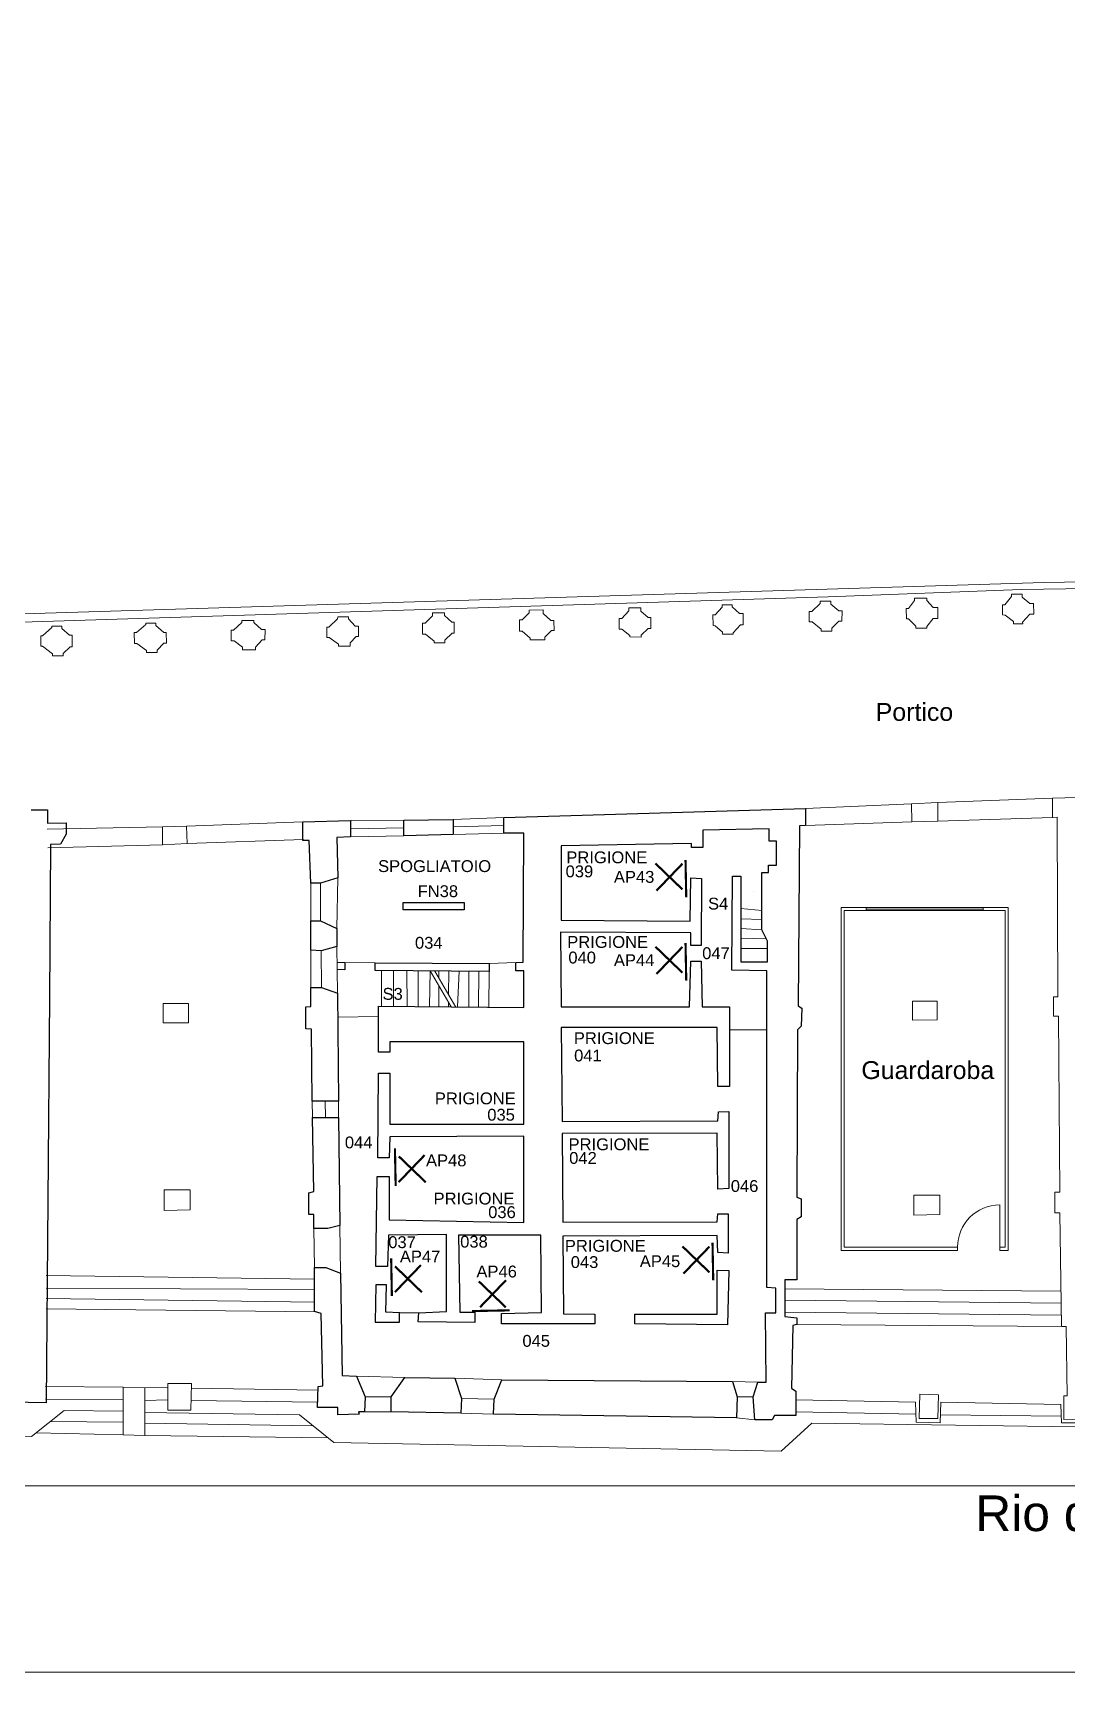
# Model space of a CAD drawing. Header units: millimetres. Extents: x 195 to 76808, y -2861 to 4318.
# Drawn here: x 10841 to 12150, y 77 to 2184 of the extents above; entities that cross this region are included whole.
import ezdxf
from ezdxf.enums import TextEntityAlignment as Align

# ---------------------------------------------------------------- set-up
doc = ezdxf.new("R2010")
doc.units = ezdxf.units.MM
for name, color, linetype, lineweight in [('_sottile', 253, 'Continuous', 5), ('LAMPADINE', 30, 'Continuous', 30), ('muri', 7, 'Continuous', 9), ('num.vani', 66, 'Continuous', 9)]:
    doc.layers.add(name, color=color, linetype=linetype, lineweight=lineweight)
doc.styles.add('ducale_200', font='ARIAL.TTF', dxfattribs={"height": 1})
doc.styles.get("Standard").update_dxf_attribs({"font": 'ARIAL.TTF'})

# ---------------------------------------------------------------- blocks, each defined once
blk = doc.blocks.new('re')
at = {"const_width": 0.3}
for points in [[(51.55420887937608, 419.0544520594664), (51.65613141440492, 413.8054415053854)], [(55.7234747085288, 418.1213850802453), (52.08393386689296, 414.3377040072602)], [(52.09045242054145, 417.9480136981074), (55.87413349352649, 414.3084728564716)]]:
    blk.add_lwpolyline(points, dxfattribs=at)

msp = doc.modelspace()

# ---------------------------------------------------------------- linework, layer by layer
at = {"layer": '_sottile'}
for p, q in [((11972.75788367505, 1431.20759292884), (11972.97479821262, 1431.424507466378)), ((11895.99591660731, 1077.294853816187), (12044.35653242946, 1077.294853816187)), ((11895.99591660731, 1077.294853816187), (11895.99591660731, 1073.294853816187)), ((11895.99591660731, 1075.294853816187), (12044.35653242946, 1075.294853816187)), ((11895.99591660731, 1073.294853816187), (12044.35653242946, 1073.294853816187)), ((12065.46363974064, 647.0200942806841), (12065.46363974064, 700.6581507732626))]:
    msp.add_line(p, q, dxfattribs=at)
for points in [[(12684.43338411581, 1489.010285621844), (12092.40012601052, 1479.843319044725), (11847.94768395414, 1470.676352467606), (10502.69425453221, 1428.684900357373), (10482.83357784554, 1864.855915283537), (10438.37364074461, 2983.684260621274), (12590.07272874916, 3033.374474701792)], [(10490.46701926492, 1948.538372044466), (10511.86230533974, 1439.355883329146), (12121.42885350472, 1489.010285621844), (12684.17433143379, 1498.173034244828)], [(11819.05511804948, 1202.592167879183), (11953.36779959097, 1208.653891138427)], [(11986.98001037372, 1210.181718901309), (12132.12364784467, 1215.52911607128)], [(11035.14331411668, 1180.389077525659), (11182.57869323194, 1185.736474695659)], [(11242.94176956223, 1187.264653843267), (11310.18165205657, 1188.028743417047)], [(11372.83699710814, 1188.792832990847), (11437.02052130733, 1191.085101712279)], [(11372.83699710814, 1179.241713318361), (11437.02052130733, 1181.15193725287)], [(11954.13171347239, 1185.736474695659), (11819.05511804948, 1181.005896734687)], [(11986.98001037372, 1186.500388577086), (12132.12364784467, 1191.083871865645)], [(10858.67920750722, 1176.569508118511), (11004.58675885963, 1179.625163644232)], [(11183.34260711337, 1163.582972134318), (11035.9072279981, 1158.235574964288)], [(11242.94176956223, 1176.949444596952), (11310.18165205657, 1178.095578957678)], [(11310.18165205657, 1168.162414498249), (11242.94176956223, 1166.634235350665)], [(11437.02052130733, 1171.218772793458), (11372.83699710814, 1169.690593645853)], [(10859.44312138865, 1152.888177794302), (11004.58675885963, 1156.707747201435)], [(11192.50166753372, 1107.969935462744), (11192.50166753372, 1060.59638188717)], [(11204.72710071441, 1107.969935462744), (11204.72710071441, 1060.59638188717)], [(11225.35751920701, 1050.66321742778), (11226.88569835464, 1114.846741626968)], [(11764.04066873583, 1073.585904641788), (11737.29753365283, 1075.878173363172)], [(11895.99591660731, 1077.294853816187), (11864.33517946885, 1077.294853816187), (11864.33517946885, 643.0200942806987)], [(12065.46363974064, 647.0200942806987), (12065.46363974064, 643.0200942806987), (12076.01726956793, 643.0200942806987), (12076.01726956793, 1077.294853816187), (12044.35653242946, 1077.294853816187), (12044.35653242946, 1073.294853816173), (12072.01726956792, 1073.294853816173), (12072.01726956795, 647.0200942806987), (12065.46363974064, 647.0200942806987)], [(11764.04066873583, 1062.124561034776), (11737.29753365283, 1062.888650608572)], [(11895.99591660731, 1073.294853816173), (11868.33517946886, 1073.294853816173), (11868.33517946884, 647.0200942806987), (12011.82558324806, 647.0200942806987), (12011.82558324806, 643.0200942806987), (11864.33517946885, 643.0200942806987)], [(11764.04066873583, 1049.135038280175), (11737.29753365283, 1050.66321742778)], [(11769.4706436919, 1037.671757817483), (11737.29753365283, 1038.437784246985)], [(11192.50166753372, 1023.155992771006), (11192.50166753372, 975.7824391954023)], [(11205.49119028828, 1022.391903197197), (11206.25527986204, 975.7824391954023)], [(11225.35751920701, 1027.740530213794), (11226.12160878077, 968.9056330312037)], [(11770.91747489999, 1025.448261492385), (11737.29753365283, 1025.448261492385)], [(11235.58214838082, 1007.73035169235), (11273.98461920918, 1007.11899088112)], [(11281.90014766829, 997.6082127689037), (11281.90014766829, 952.3182127689038)], [(11297.18193914424, 997.4345227736471), (11297.18193914424, 952.169845861386)], [(11313.990782152, 997.2434765951052), (11314.75763416125, 951.9992080456873)], [(11328.50961167003, 997.0784582833517), (11328.50961167003, 951.8656937009459)], [(11343.79988270151, 996.9046719110424), (11343.02091951711, 951.7248072169682)], [(11343.79988270151, 996.9046719110424), (11370.53453822899, 951.3315728338325)], [(11349.62001114622, 996.7628492425206), (11376.35466667358, 951.189750165318)], [(11354.63168917241, 996.7815596163923), (11354.61450140125, 988.2490159896643)], [(11367.37838827459, 996.6366830088277), (11367.09047780042, 966.981904171352)], [(11380.46030500769, 996.4879963800818), (11378.47245330289, 951.3806175685892)], [(11392.68642124052, 996.349036620411), (11392.59556162403, 951.2435000120744)], [(11405.4331203427, 996.2041600128464), (11404.99544027304, 951.1231128407212)], [(11418.5150370758, 996.0554733841004), (11418.07756744973, 950.9961018972776)], [(11418.5150370758, 1006.243251640195), (11452.42397739309, 1007.680917687016)], [(11354.5948693404, 978.5030510214218), (11354.54082955592, 951.6760230080557)], [(11366.99707763984, 957.3616876316607), (11366.94070820493, 951.5556358367025)], [(11278.07969979915, 939.064537906595), (11226.46147286016, 938.4877979408061)], [(11770.15338532624, 922.3387058007788), (11722.77983175063, 922.3387058007788)], [(11194.02984668135, 832.1335993210654), (11194.7939362551, 811.503180828467)], [(11211.22186209175, 811.503180828467), (11210.83981730482, 832.1335993210654)], [(11227.6497879284, 832.1335993210654), (11227.6497879284, 811.503180828467)], [(11864.33517946885, 791.5694383092195), (11864.33517946885, 785.2358405886771)], [(11868.33517946884, 791.5694383092195), (11868.33517946884, 785.2358405886771)], [(12072.01726956794, 785.2358405886771), (12072.01726956794, 791.5694383092195)], [(12076.01726956793, 785.2358405886771), (12076.01726956793, 791.5694383092195)], [(11229.17796707603, 674.7311471183323), (11229.9420566499, 614.368070788137)], [(11196.32211540262, 670.9106992493428), (11197.08620497637, 621.244876952361)], [(11197.32814804212, 606.686582807466), (10857.15137974437, 611.2732358631329)], [(11197.49458062093, 593.7048416586913), (10857.15137974437, 595.2310443532187)], [(12142.81844218466, 591.4114749460423), (11793.07607254023, 594.5552265833026)], [(11197.70037555871, 577.6528365152626), (10857.15137974437, 582.2445083689672)], [(11197.85697086045, 565.4384029775683), (10857.15137974437, 569.2579723847011)], [(12143.11197521794, 576.1213158915489), (11793.07607254023, 580.054303562082)], [(11304.74945139116, 564.0837964773866), (11329.27370124378, 563.9381589173711)], [(12143.3561970813, 560.8574494315835), (11793.07607254023, 564.7755716300242)], [(12143.58235606608, 546.722512882654), (11808.35786401618, 549.4204570151705)], [(10954.93235656695, 469.9491677993065), (10856.38746586295, 470.7130816807185)], [(11011.46198379246, 469.9491677993065), (10982.43325629826, 469.1852539178653)], [(11201.54028287222, 466.1531467670666), (11041.11577639056, 468.4233048776368)], [(11250.57247514239, 483.7087536683784), (11311.69964104644, 482.1805745207948)], [(11375.11907567176, 481.4164849469944), (11434.71806242818, 479.1242162255849)], [(11726.60027961964, 476.8319475041981), (11758.6920417193, 476.0678579304013)], [(10954.93235656695, 453.9069762893341), (10856.38746586295, 454.6708901707607)], [(11011.46198379246, 453.9276226104994), (10982.43325629826, 453.1430624079367)], [(11201.10423499188, 450.8914709541292), (11040.76840967609, 453.1391694398626)], [(11294.12558084898, 457.7297081592069), (11261.26972917569, 457.7297081592069)], [(11383.52406098355, 455.4374394377983), (11424.78489796876, 454.6733498640197)], [(11752.7464731261, 457.4560990447271), (11732.71299621005, 457.7297081592069)], [(11958.71519676095, 450.851320763657), (11806.82968486867, 453.7721959923283)], [(11990.79957978084, 450.851320763657), (11990.03566589942, 424.8782487951685), (11959.47911064237, 425.642162676595), (11958.71519676095, 450.851320763657)], [(12142.83097362166, 447.7954133497551), (11990.79957978084, 450.851320763657)], [(12186.74974349627, 447.7899281433056), (12187.12544730736, 424.4962918544625), (12143.58235606608, 424.8782487951685), (12142.83097362166, 447.7954133497551)], [(10954.93235656695, 425.642162676595), (10862.81359038978, 426.4162699554145)], [(11195.02419929921, 421.066436089357), (10982.43325629826, 424.1143349137419)], [(11260.50563960193, 438.6274688142103), (11294.12558084898, 438.6274688142103)], [(11424.020808395, 435.5711105190221), (11382.7599714098, 437.0992896666057)], [(11754.87159385028, 428.6943043548199), (11731.94890663617, 430.9865730762076)], [(11959.17800023821, 435.5788060136692), (11806.82968486867, 438.4945632456286)], [(12143.30675623058, 433.2840437777631), (11990.33651095929, 434.8061357705592)], [(10954.93235656695, 409.5999711666227), (10844.58250772362, 411.8989263508847)], [(11213.94144828587, 405.7998842755187), (10982.43325629826, 408.8360572852253)]]:
    msp.add_lwpolyline(points, dxfattribs=at)
at = {"layer": '_sottile', "linetype": 'Continuous'}
for points in [[(11623.35700281485, 1444.703280499132), (11620.04658499373, 1444.703280499132), (11610.62522912602, 1452.597181608799), (11610.62522912602, 1456.671140306527), (11595.34695149749, 1456.671140306527), (11595.34695149749, 1452.85157089938), (11586.43437421096, 1443.43021503168), (11583.12432939468, 1443.43021503168), (11583.12432939468, 1429.679765166002), (11586.68913650639, 1429.679765166002), (11596.87477926034, 1421.785864056335), (11596.87477926034, 1420.003273998082), (11610.8796184166, 1419.748884707471), (11610.8796184166, 1422.040626351751), (11620.04658499373, 1430.698068338039), (11623.35700281485, 1430.698068338039), (11623.35700281485, 1444.703280499132)], [(11740.23582667306, 1449.541526083063), (11735.6523433845, 1449.541526083063), (11726.23061451197, 1457.944578778799), (11726.23061451197, 1460.49070971366), (11713.75360311854, 1460.49070971366), (11713.75360311854, 1457.689816483398), (11704.84102583202, 1448.013698320239), (11702.04013260173, 1448.013698320239), (11702.29489489716, 1434.263248454561), (11704.84102583202, 1434.008486159146), (11714.26275470456, 1425.860195758898), (11714.26275470456, 1423.313691819189), (11727.50405298421, 1423.313691819189), (11727.50405298421, 1425.096281877471), (11736.92540885192, 1435.281551626584), (11740.23582667306, 1435.281551626584), (11740.23582667306, 1449.541526083063)], [(11865.51770322696, 1452.85157089938), (11861.44337152442, 1452.85157089938), (11851.25810177527, 1461.254623595087), (11851.25810177527, 1465.074193002205), (11838.0168034956, 1465.074193002205), (11838.0168034956, 1462.273299771943), (11827.32200915564, 1452.087657017968), (11823.75720204393, 1452.087657017968), (11823.75720204393, 1438.846731743106), (11827.83116074164, 1438.846731743106), (11839.28986896305, 1429.934154456612), (11839.28986896305, 1427.388023521722), (11852.78592953813, 1427.388023521722), (11852.78592953813, 1430.95283063344), (11861.44337152442, 1439.865034915143), (11865.26294093151, 1439.865034915143), (11865.51770322696, 1452.85157089938)], [(11986.72524807828, 1457.180664897343), (11980.86869932229, 1457.180664897343), (11972.97479821262, 1465.838106883617), (11972.97479821262, 1469.148524704753), (11957.1873689981, 1469.148524704753), (11957.4421312935, 1465.838106883617), (11949.54823018381, 1455.907226425101), (11946.74733695354, 1455.907226425101), (11947.00172624413, 1442.666301150268), (11949.80299247925, 1442.666301150268), (11959.22434834696, 1433.499334573135), (11959.22434834696, 1431.207592928855), (11972.97479821262, 1431.207592928855), (11972.97479821262, 1432.989809982319), (11981.12346161772, 1443.43021503168), (11986.98001037372, 1443.43021503168), (11986.72524807828, 1457.180664897343)], [(12108.18755522505, 1462.273299771943), (12103.60407193652, 1462.273299771943), (12093.92795377337, 1470.16720088158), (12093.92795377337, 1473.986770288713), (12080.17750390771, 1473.986770288713), (12080.17750390771, 1470.931114763007), (12071.77445121203, 1460.49070971366), (12068.71879568631, 1460.49070971366), (12068.97355798174, 1447.758936024838), (12072.02921350744, 1447.504173729423), (12082.7240078474, 1439.355883329146), (12082.97839713801, 1436.554990098826), (12094.43710535939, 1436.300227803426), (12094.18271606881, 1438.59196944772), (12103.60407193652, 1448.777612201666), (12108.44231752049, 1448.777612201666), (12108.18755522505, 1462.273299771943)], [(10890.25443894111, 1422.295015642347), (10886.94402112, 1422.295015642347), (10877.26790295687, 1430.443679047457), (10877.26790295687, 1433.753723863731), (10864.53575626321, 1433.753723863731), (10864.53575626321, 1431.971506810311), (10852.56789645582, 1421.276712470353), (10850.27615481154, 1421.276712470353), (10850.27615481154, 1408.035414190686), (10852.56789645582, 1408.035414190686), (10865.04528085406, 1398.359296027556), (10865.04528085406, 1396.067554383248), (10878.79573071972, 1396.067554383248), (10878.79573071972, 1399.123209908983), (10887.45317270601, 1407.526262604661), (10889.9996766457, 1407.526262604661), (10890.25443894111, 1422.295015642347)], [(11009.42500444362, 1425.605433463468), (11006.11458662248, 1425.605433463468), (10996.18370616395, 1434.517637745143), (10996.18370616395, 1437.318903980253), (10983.45193247513, 1437.318903980253), (10983.45193247513, 1435.536313922028), (10971.7384619583, 1425.605433463468), (10968.6828064326, 1425.605433463468), (10968.93756872801, 1411.600221302404), (10972.24761354433, 1411.600221302404), (10984.21584635655, 1402.6880170207), (10984.21584635655, 1400.396275376392), (10997.96629622221, 1400.14151308102), (10997.96629622221, 1402.942779316116), (11006.36934891789, 1411.854983597805), (11009.6793937342, 1411.854983597805), (11009.42500444362, 1425.605433463468)], [(11134.70688099752, 1429.425002870601), (11130.12339770896, 1429.425002870601), (11120.1925172504, 1438.082817861679), (11120.1925172504, 1440.883711091999), (11104.9142396219, 1440.883711091999), (11104.9142396219, 1438.33720715229), (11094.72859686792, 1428.406326693759), (11091.67294134222, 1428.406326693759), (11091.67294134222, 1415.165401418912), (11095.49251074935, 1415.165401418912), (11105.9325427939, 1406.762348723234), (11105.9325427939, 1403.706693197528), (11122.22949659925, 1403.706693197528), (11122.22949659925, 1407.016738013815), (11130.88731159038, 1416.438466886335), (11134.4521187021, 1416.438466886335), (11134.70688099752, 1429.425002870601)], [(11252.85877032315, 1433.499334573135), (11248.78443862058, 1433.499334573135), (11240.12699663432, 1442.666301150268), (11240.12699663432, 1445.46719438053), (11226.63093605924, 1445.46719438053), (11226.37654676863, 1442.920690440878), (11215.17222783786, 1432.225896100877), (11212.88048619358, 1432.225896100877), (11212.88048619358, 1419.239360116655), (11215.93614171928, 1419.239360116655), (11227.64961223607, 1410.581918130367), (11227.64961223607, 1408.290176486087), (11242.41873827859, 1408.290176486087), (11242.41873827859, 1412.364135183787), (11250.05787709285, 1420.512798588898), (11252.85877032315, 1420.512798588898), (11252.85877032315, 1433.499334573135)], [(11374.32107746991, 1438.59196944772), (11371.0106596488, 1438.59196944772), (11361.84369307166, 1446.995022143412), (11361.84369307166, 1450.305439964519), (11346.82017773856, 1450.305439964519), (11346.82017773856, 1446.740259847997), (11337.39844886602, 1437.318903980253), (11333.83364175433, 1437.318903980253), (11334.08840404973, 1423.568454114589), (11337.65321116146, 1423.568454114589), (11348.60276779682, 1414.4014875375), (11348.60276779682, 1412.364135183787), (11362.35321766251, 1412.364135183787), (11362.35321766251, 1415.929315300338), (11371.52018423962, 1424.841519582042), (11374.32107746991, 1424.841519582042), (11374.32107746991, 1438.59196944772)], [(11500.36686790523, 1440.883711091999), (11496.80206079351, 1440.883711091999), (11486.87118033497, 1449.795915373674), (11486.87118033497, 1454.125009371652), (11469.30116106216, 1453.870247076236), (11469.30116106216, 1450.305439964519), (11460.38858377564, 1441.392862678025), (11456.82377666395, 1441.392862678025), (11456.82377666395, 1427.133261226321), (11460.13419448506, 1427.133261226321), (11470.57422652961, 1418.475446235228), (11470.57422652961, 1416.18370459092), (11488.90815968384, 1416.18370459092), (11489.16292197925, 1419.494122412056), (11497.31121237953, 1427.897175107748), (11500.62163020064, 1427.897175107748), (11500.36686790523, 1440.883711091999)], [(11986.98001037372, 1210.181718901309), (11953.36779959097, 1208.653891138427), (11954.13171347239, 1185.736474695659), (11986.98001037372, 1186.500388577086), (11986.98001037372, 1210.181718901309)], [(11035.14331411668, 1180.389077525659), (11035.9072279981, 1158.235574964288), (11004.58675885963, 1156.707747201435), (11004.58675885963, 1179.625163644232), (11035.14331411668, 1180.389077525659)], [(11037.43505576096, 955.7983963863662), (11037.43505576096, 931.3531521807163), (11005.35067274106, 931.3531521807163), (11005.35067274106, 955.7983963863662), (11037.43505576096, 955.7983963863662)], [(11986.2160964923, 958.8540519120725), (11954.89562735379, 958.8540519120725), (11954.89562735379, 934.4088077064225), (11986.2160964923, 935.1727215878782), (11986.2160964923, 958.8540519120725)], [(11039.72679740524, 719.7490070256608), (11039.72679740524, 694.5398489386134), (11006.87850050391, 693.7759350571869), (11006.87850050391, 719.7490070256608), (11039.72679740524, 719.7490070256608)], [(11989.27175201799, 712.8737820928363), (11956.42345511667, 712.8737820928363), (11956.42345511667, 687.6646240057889), (11989.27175201799, 688.4285378872155), (11989.27175201799, 712.8737820928363)], [(10982.43325629826, 469.1852539178653), (10982.43325629826, 408.8360572852253), (10954.93235656695, 409.5999711666227), (10954.93235656695, 469.9491677993065), (10982.43325629826, 469.1852539178653)], [(11041.25462516808, 474.5326510878513), (11040.49071128666, 440.9204403050971), (11011.46198379246, 440.9204403050971), (11011.46198379246, 474.5326510878513), (11041.25462516808, 474.5326510878513)], [(10954.93235656695, 439.392612542244), (10880.06879618716, 440.1565264236997), (10838.81744659015, 407.3082295223576), (10299.51009996918, 415.6872984670335), (10269.8541641739, 460.5514064650488)], [(11987.74392425515, 460.0182873407466), (11986.98001037372, 430.225645965169), (11963.2986800495, 430.225645965169), (11964.06259393092, 460.7822012221877), (11987.74392425515, 460.0182873407466)], [(12555.33193815479, 414.1834544552112), (11827.31063970531, 424.1040801154013), (11788.36240120289, 388.9742963681347), (11221.53830118467, 399.669090708092), (11177.99520994339, 434.8091292537283), (10982.43325629826, 437.8647847794055)]]:
    msp.add_lwpolyline(points, dxfattribs=at)
at = {"layer": '_sottile'}
for points in [[(11879.26815309262, 1175.193879789629, 0, 13.55069671200965, 0), (11879.26815309262, 1195.828191921595, 0, 0, 0), (11879.26815309262, 1205.980192553441, 0, 0, 0)], [(12059.55182910919, 1182.069104722483, 0, 13.55069671200965, 0), (12059.55182910919, 1202.703416854449, 0, 0, 0), (12059.5518291092, 1212.855417486295, 0, 0, 0)], [(10931.63298318342, 1147.311023117552, 0, 13.55069671200965, 0), (10931.63298318342, 1167.945335249518, 0, 0, 0), (10931.63298318343, 1178.097335881364, 0, 0, 0)], [(11108.8610036743, 1152.276463346847, 0, 13.55069671200965, 0), (11108.8610036743, 1172.910775478827, 0, 0, 0), (11108.8610036743, 1183.062776110659, 0, 0, 0)], [(11972.66784554647, 592.9409185113327, 0, 13.55069671200965, 0), (11972.66784554647, 572.3066063793522, 0, 0, 0), (11973.22956050804, 548.8232760565734, 0, 0, 0)], [(11027.42587765153, 579.9486724421004, 0, 13.55069671200965, 0), (11027.42587765153, 559.3143603101344, 0, 0, 0), (11027.6902890607, 538.3169507879502, 0, 0, 0)]]:
    msp.add_lwpolyline(points, format="xyseb", dxfattribs=at)
at = {"layer": '_sottile', "linetype": 'Continuous'}
msp.add_lwpolyline([(12179.48630849311, 1190.319957984218), (12176.9398045534, 1190.319957984218), (12178.72239461169, 548.6322975862131), (12173.37499744171, 548.6322975862131), (12172.99304050099, 459.25437345932), (12182.54196401881, 459.25437345932), (12182.54196401881, 429.4617320837424), (12146.63801159179, 429.0797751430073), (12146.63801159179, 458.8724165186286), (12150.83953793962, 458.8724165186286), (12149.69366711749, 546.722512882654), (12143.58235606608, 546.722512882654), (12141.34916459168, 690.5615579622681), (12135.1793033704, 690.7202795314952), (12135.1793033704, 716.6933514999546), (12141.29061442181, 716.6933514999546), (12139.90452248997, 939.7178026684123), (12133.65147560753, 939.7562048763939), (12133.65147560753, 964.2014490820438), (12138.99887277753, 964.2014490820438), (12138.23495889611, 1191.847785747072), (12132.12364784467, 1191.083871865645), (12132.12364784467, 1215.52911607128), (12179.48630849311, 1217.056943834104)], close=True, dxfattribs=at)
at = {"layer": '_sottile'}
msp.add_arc((12065.46363974064, 647.0200942806841), 53.63805649257887, 90, 180, dxfattribs=at)
at = {"layer": 'LAMPADINE'}
msp.add_lwpolyline([(11386.69843790233, 1083.698064024633), (11386.69843790233, 1074.353738721969), (11309.31674514308, 1074.353738721969), (11309.31674514308, 1083.698064024633)], close=True, dxfattribs=at)
at = {"layer": 'muri', "linetype": 'ByBlock', "lineweight": 30}
for p, q in [((11437.02052130733, 1191.085101712279), (11819.05511804948, 1202.592167879183)), ((11819.05511804948, 1202.592167879183), (11819.05511804948, 1181.005896734687)), ((11437.02052130733, 1171.218772793458), (11437.02052130733, 1191.085101712279)), ((11811.45222790976, 1180.739632513101), (11809.88604316381, 952.8597519814161)), ((11819.05511804948, 1181.005896734687), (11811.45222790976, 1180.739632513101)), ((11462.25802182809, 1171.218772793458), (11437.02052130733, 1171.218772793458)), ((11461.46119751119, 1007.977219985966), (11462.25802182809, 1171.218772793458)), ((11773.2097436215, 1176.737997104721), (11689.15989050346, 1175.209817957142)), ((11689.15989050346, 1175.209817957142), (11689.15989050346, 1153.05122031696)), ((11773.2097436215, 1161.456205628719), (11773.2097436215, 1176.737997104721)), ((11782.37881850705, 1161.456205628719), (11773.2097436215, 1161.456205628719)), ((11782.37881850705, 1130.892622676756), (11782.37881850705, 1161.456205628719)), ((11674.64218860126, 1158.399847333531), (11509.59884066056, 1155.343489038343)), ((11509.59884066056, 1155.343489038343), (11509.59884066056, 1061.360471460993)), ((11674.64218860126, 1153.05122031696), (11674.64218860126, 1158.399847333531)), ((11689.15989050346, 1153.05122031696), (11674.64218860126, 1153.05122031696)), ((11725.83619004589, 997.941036835587), (11726.60027961964, 1117.139010348351)), ((11726.60027961964, 1117.139010348351), (11737.29753365283, 1117.139010348351)), ((11737.29753365283, 1117.139010348351), (11737.29753365283, 1008.638290868801)), ((11764.04066873583, 1049.135038280175), (11764.04066873583, 1121.723547791144)), ((11764.04066873583, 1121.723547791144), (11772.44565404762, 1121.723547791144)), ((11772.44565404762, 1121.723547791144), (11772.44565404762, 1130.892622676756)), ((11772.44565404762, 1130.892622676756), (11782.37881850705, 1130.892622676756)), ((11673.11400945363, 1059.832292313388), (11673.8780990275, 1114.846741626968)), ((11673.8780990275, 1114.846741626968), (11687.63171135583, 1114.082652053163)), ((11687.63171135583, 1114.082652053163), (11686.86762178207, 1029.268709361377)), ((11509.59884066056, 1061.360471460993), (11673.11400945363, 1059.832292313388)), ((11673.8780990275, 1045.314590411187), (11508.83475108668, 1046.078679984988)), ((11508.83475108668, 1046.078679984988), (11509.59884066056, 951.3315728338326)), ((11673.8780990275, 1029.268709361377), (11673.8780990275, 1045.314590411187)), ((11770.91747489999, 1034.61733637797), (11764.04066873583, 1049.135038280175)), ((11770.91747489999, 1008.638290868801), (11770.91747489999, 1034.61733637797)), ((11686.86762178207, 1029.268709361377), (11673.8780990275, 1029.268709361377)), ((11452.3789804411, 997.1211545552919), (11452.42397739309, 1007.680917687016)), ((11462.22528708495, 997.279965952775), (11452.3789804411, 997.1211545552919)), ((11452.42397739309, 1007.680917687016), (11461.46119751119, 1007.977219985966)), ((11462.22528708494, 950.5674832600322), (11462.22528708495, 997.279965952775)), ((11672.34991987987, 951.3315728338325), (11673.8780990275, 1009.402380442601)), ((11673.8780990275, 1009.402380442601), (11686.86762178207, 1009.402380442601)), ((11686.86762178207, 1009.402380442601), (11688.3958009297, 951.3315728338325)), ((11770.15338532624, 997.1769472618048), (11725.83619004589, 997.941036835587)), ((11737.29753365283, 1008.638290868801), (11770.91747489999, 1008.638290868801)), ((11770.15338532624, 596.0299210169435), (11770.15338532624, 997.1769472618048)), ((11278.07969979915, 894.0248547988517), (11278.07969979915, 952.3553044958021)), ((11278.07969979915, 952.3553044958021), (11462.22528708495, 950.5674832600321)), ((11509.59884066056, 951.3315728338325), (11672.34991987987, 951.3315728338325)), ((11688.3958009297, 951.3315728338325), (11722.77983175063, 951.3315728338325)), ((11722.77983175063, 951.3315728338325), (11722.77983175063, 850.4717490922588)), ((11809.88604316381, 952.8597519814161), (11814.47058060659, 949.8033936862316)), ((11814.47058060659, 949.8033936862316), (11813.70649103283, 926.8807064722455)), ((11462.22528708495, 907.0143775534222), (11292.59740170135, 907.014377553422)), ((11292.59740170135, 907.014377553422), (11292.59740170135, 894.0248547988517)), ((11462.22528708494, 803.0981955166857), (11462.22528708495, 907.0143775534222)), ((11707.49804027467, 925.3525273246191), (11509.80834909211, 925.352527324619)), ((11509.80834909211, 925.352527324619), (11510.76916960842, 806.2107833131276)), ((11708.26212984843, 850.4717490922588), (11707.49804027467, 925.3525273246191)), ((11809.12195359005, 922.2961690294273), (11808.35786401618, 710.6433570869178)), ((11813.70649103283, 926.8807064722455), (11809.12195359005, 922.2961690294273)), ((11292.59740170135, 894.0248547988517), (11278.07969979915, 894.0248547988517)), ((11277.3156102254, 760.3091793838788), (11278.07969979915, 867.2817197158505)), ((11278.07969979915, 867.2817197158505), (11292.59740170135, 867.2817197158505)), ((11292.59740170135, 867.2817197158505), (11292.59740170135, 803.0981955166857)), ((11722.77983175063, 850.4717490922588), (11708.26212984843, 850.4717490922588)), ((11292.59740170135, 803.0981955166857), (11462.22528708495, 803.0981955166857)), ((11510.76916960842, 806.2107833131276), (11708.26212984843, 806.9186433856734)), ((11708.26212984843, 806.9186433856734), (11709.02621942219, 818.3799869926692)), ((11709.02621942219, 818.3799869926692), (11722.01574217687, 819.1440765664696)), ((11722.01574217687, 819.1440765664696), (11722.01574217687, 721.3406111200832)), ((11292.59740170135, 787.0523144668799), (11291.8333121276, 760.3091793838788)), ((11462.22528708495, 787.8524460017084), (11292.59740170135, 787.0523144668799)), ((11462.22528708494, 678.4081039875522), (11462.22528708494, 787.8524460017082)), ((11707.49804027467, 791.6368519096717), (11510.89238421467, 790.9321721388434)), ((11510.89238421467, 790.9321721388434), (11511.79817389856, 678.614251348307)), ((11708.26212984843, 720.5765215463045), (11707.49804027467, 791.6368519096717)), ((11291.8333121276, 760.3091793838788), (11277.3156102254, 760.3091793838788)), ((11275.02334150401, 622.7730560999437), (11276.55152065164, 736.6224025960885)), ((11276.55152065164, 736.6224025960885), (11291.8333121276, 736.6224025960885)), ((11291.8333121276, 736.6224025960885), (11291.8333121276, 681.607953282509)), ((11722.01574217687, 721.3406111200832), (11708.26212984843, 720.5765215463045)), ((11808.35786401618, 710.6433570869178), (11813.70649103283, 708.3510883655083)), ((11813.70649103283, 708.3510883655083), (11813.70649103283, 685.4284011515258)), ((11291.8333121276, 681.607953282509), (11462.22528708495, 678.4081039875522)), ((11511.79817389856, 678.614251348307), (11707.49804027467, 679.315684561125)), ((11707.49804027467, 679.315684561125), (11708.26212984843, 689.2488490205371)), ((11708.26212984843, 689.2488490205371), (11721.25165260311, 689.2488490205371)), ((11721.25165260311, 689.2488490205371), (11721.25165260311, 639.5830267235535)), ((11813.70649103283, 685.4284011515258), (11808.35786401618, 682.3720428563167)), ((11808.35786401618, 682.3720428563167), (11808.35786401618, 605.9630854763557)), ((11291.06922255384, 662.5057139375142), (11289.54104340621, 622.7730560999437)), ((11364.42182163858, 663.2698035113183), (11291.06922255384, 662.5057139375142)), ((11364.42182163858, 565.4663380649511), (11364.42182163858, 663.2698035113183)), ((11483.80787905793, 662.5057139375142), (11379.70361311465, 662.5057139375142)), ((11379.70361311465, 662.5057139375142), (11381.23179226217, 564.7022484911761)), ((11484.56832206775, 564.408565665851), (11483.80787905793, 662.5057139375142)), ((11707.49804027467, 661.7416243637356), (11511.93987590664, 661.0432023481349)), ((11511.93987590664, 661.0432023481349), (11512.73115171667, 562.925001913623)), ((11708.26212984843, 640.3471162973321), (11707.49804027467, 661.7416243637356)), ((11721.25165260311, 639.5830267235535), (11708.26212984843, 640.3471162973321)), ((11289.54104340621, 622.7730560999437), (11275.02334150401, 622.7730560999437)), ((11781.61472893329, 595.2658314431394), (11770.15338532624, 596.0299210169435)), ((11781.61472893329, 563.9381589173711), (11781.61472893329, 595.2658314431394)), ((11808.35786401618, 605.9630854763557), (11793.07607254023, 605.9630854763557)), ((11793.07607254023, 605.9630854763557), (11793.07607254023, 559.3536214745573)), ((11328.50961167003, 552.4768153103587), (11329.27370124378, 563.9381589173711)), ((11400.33403160726, 551.7127257365801), (11328.50961167003, 552.4768153103587)), ((11329.27370124378, 563.9381589173711), (11364.42182163858, 565.4663380649511)), ((11381.23179226217, 564.7022484911761), (11400.33403160726, 564.7022484911761)), ((11400.33403160726, 564.7022484911761), (11400.33403160726, 551.7127257365801)), ((11433.95397285431, 563.1740693435706), (11484.56832206775, 564.408565665851)), ((11433.95397285431, 550.184546588971), (11433.95397285431, 563.1740693435706)), ((11552.38785679328, 550.184546588971), (11433.95397285431, 550.184546588971)), ((11512.73115171667, 562.925001913623), (11552.38785679328, 562.4099797697702)), ((11552.38785679328, 562.4099797697702), (11552.38785679328, 550.184546588971)), ((11769.38929575236, 476.0678579304013), (11768.62520617861, 563.9381589173711)), ((11768.62520617861, 563.9381589173711), (11781.61472893329, 563.9381589173711)), ((11793.07607254023, 559.3536214745573), (11808.35786401618, 557.8254423269518)), ((11808.35786401618, 549.4204570151705), (11803.00923699965, 547.8922778675869)), ((11808.35786401618, 557.8254423269518), (11808.35786401618, 549.4204570151705)), ((11803.00923699965, 547.8922778675869), (11801.48105785202, 468.4269621924168)), ((11752.7464731261, 457.4560990447271), (11758.6920417193, 476.0678579304013)), ((11758.6920417193, 476.0678579304013), (11769.38929575236, 476.0678579304013)), ((11801.48105785202, 468.4269621924168), (11806.82968486867, 464.6065143233836)), ((11806.82968486867, 464.6065143233836), (11806.82968486867, 434.0429313714167)), ((11754.87159385028, 428.6943043548199), (11752.7464731261, 457.4560990447271)), ((11777.0301914904, 428.6943043548199), (11754.87159385028, 428.6943043548199)), ((11780.08654978566, 434.0429313714167), (11777.0301914904, 428.6943043548199)), ((11806.82968486867, 434.0429313714167), (11780.08654978566, 434.0429313714167))]:
    msp.add_line(p, q, dxfattribs=at)
at = {"layer": 'muri', "linetype": 'Continuous', "ltscale": 0.1}
for p, q in [((11991.85915707864, 108.8000130453129), (9031.85915707748, 108.8000130453129)), ((14951.85915707981, 108.8000130453129), (11991.85915707864, 108.8000130453129))]:
    msp.add_line(p, q, dxfattribs=at)
at = {"layer": 'muri'}
for points in [[(9156.078638502244, 4103.295391494928), (14673.9330531214, 4103.295391494928), (14673.9330531214, 344.8658299747285), (9156.078638502244, 344.8658299747285)], [(9031.85915707748, -2861.199986954688), (9031.85915707748, 108.800013045313), (13231.85915707748, 108.8000130453125), (13231.85915707748, -2861.199986954688)]]:
    msp.add_lwpolyline(points, close=True, dxfattribs=at)
at = {"layer": 'muri', "linetype": 'ByBlock', "lineweight": 30}
for points in [[(10838.15091773561, 1200.893355935779), (10858.79569341689, 1201.010659165178), (10859.02015890098, 1183.934840411694), (10882.59319499805, 1184.562508536794), (10882.67458479212, 1170.238316015646), (10875.29628785954, 1157.413235275144), (10862.88040485307, 1157.050709080813), (10861.3569271998, 963.4673741173647), (10857.31538500913, 449.921793720132), (10490.70363819088, 456.9144161187214)], [(11242.94176956223, 1187.264653843267), (11242.94176956223, 1166.634235350665), (11225.36770936477, 1165.870145776865), (11226.88569835464, 1114.846741626968), (11204.72710071441, 1107.969935462744), (11192.50166753372, 1107.969935462744), (11190.21958896998, 1162.049697907873), (11182.57869323194, 1162.049697907873), (11182.57869323194, 1185.736474695659), (11242.94176956223, 1187.264653843267)], [(11372.83699710814, 1188.792832990847), (11372.83699710814, 1169.690593645853), (11310.18165205657, 1168.162414498249), (11310.18165205657, 1188.028743417047), (11372.83699710814, 1188.792832990847)], [(11225.35751920701, 1050.66321742778), (11225.35751920701, 1027.740530213794), (11205.49119028828, 1022.391903197197), (11192.50166753372, 1023.155992771006), (11192.50166753372, 1060.59638188717), (11204.72710071441, 1060.59638188717), (11225.35751920701, 1050.66321742778)], [(11225.61533100551, 1007.889021731674), (11235.58214838082, 1007.73035169235), (11235.58214838082, 998.5133269392095), (11225.73437856006, 998.7223600358352)], [(11226.12160878077, 968.9056330312037), (11227.6497879284, 832.1335993210654), (11194.02984668135, 832.1335993210654), (11193.26575710747, 923.0602586032314), (11186.38895094331, 923.8243481770319), (11186.38895094331, 951.3315728338325), (11192.50166753372, 952.0956624076148), (11192.50166753372, 975.7824391954023), (11206.25527986204, 975.7824391954023), (11226.12160878077, 968.9056330312037), (11226.12160878077, 968.9056330312037)], [(11227.6497879284, 811.503180828467), (11229.17796707603, 674.7311471183323), (11213.89617560008, 670.9106992493428), (11196.32211540262, 670.9106992493428), (11196.32211540262, 688.4847594467367), (11190.20939881221, 688.4847594467367), (11190.20939881221, 715.991984103511), (11196.32211540262, 717.5201632510946), (11194.7939362551, 811.503180828467), (11227.6497879284, 811.503180828467)], [(11229.9420566499, 614.368070788137), (11232.23432537129, 484.4728432421789), (11250.57247514239, 483.7087536683784), (11261.26972917569, 457.7297081592069), (11260.50563960193, 438.6274688142103), (11252.86474386389, 438.6274688142103), (11253.62883343765, 435.5711105190221), (11226.88569835464, 434.8070209452171), (11226.88569835464, 443.9760958308034), (11200.90665284551, 443.9760958308034), (11201.67074241927, 470.7192309138036), (11207.78345900967, 471.4833204876077), (11205.49119028828, 563.1740693435706), (11197.08620497637, 565.4663380649511), (11197.08620497637, 621.244876952361), (11211.60390687857, 621.244876952361), (11229.9420566499, 614.368070788137)], [(11722.01574217687, 617.424429083346), (11720.48756302924, 548.6563674413655), (11602.81776866415, 550.184546588971), (11602.81776866415, 562.4099797697702), (11707.49804027467, 562.4099797697702), (11707.49804027467, 618.188518657151), (11722.01574217687, 617.424429083346)], [(11274.93106227742, 599.3237108846236), (11274.02747472849, 552.3371583416401), (11304.74945139116, 552.3371583416401), (11304.74945139116, 564.0837964773866), (11287.58128796203, 564.9873840263156), (11288.48487551096, 599.3237108846236), (11274.93106227742, 599.3237108846236)], [(11375.11907567176, 481.4164849469944), (11383.52406098355, 455.4374394377983), (11382.7599714098, 437.0992896666057), (11294.12558084898, 438.6274688142103), (11294.12558084898, 457.7297081592069), (11311.69964104644, 482.1805745207948), (11375.11907567176, 481.4164849469944)], [(11726.60027961964, 476.8319475041981), (11732.71299621005, 457.7297081592069), (11731.94890663617, 430.9865730762076), (11424.020808395, 435.5711105190221), (11424.78489796876, 454.6733498640197), (11434.71806242818, 479.1242162255849), (11726.60027961964, 476.8319475041981)]]:
    msp.add_lwpolyline(points, dxfattribs=at)
for points in [[(11753.38408867236, 1097.953139105336, 0, 13.550696712, 0), (11753.38408867236, 1077.31882697335, 0, 0, 0), (11754.10750427641, 1008.638290868801, 0, 0, 0)], [(11377.43658498972, 974.2667932257216, 0, 13.550696712, 0), (11356.80227285773, 974.2667932257216, 0, 0, 0), (11314.37420815663, 974.6213423203963, 0, 0, 0)]]:
    msp.add_lwpolyline(points, format="xyseb", dxfattribs=at)
msp.add_lwpolyline([(11273.98461920918, 1007.11899088112), (11418.5150370758, 1006.243251640195), (11418.5150370758, 996.0554733841004), (11273.98461920918, 997.6981791908979)], close=True, dxfattribs=at)

# ---------------------------------------------------------------- block references
at = {"layer": 'LAMPADINE', "xscale": 9.033835601794323, "yscale": 9.033835601794294, "zscale": 9.033835601794319}
for p, rotation in [((12133.89680781599, 4875.857129045658), 180), ((12133.89680781599, 4770.412767861291), 180), ((12168.08834227576, 4390.933292419267), 180), ((15182.53816068461, 100.494204223799), 90)]:
    msp.add_blockref('re', p, dxfattribs=dict(at, rotation=rotation))
for p in [(10833.36362795882, -3013.493887906398), (10828.56053721291, -3152.841813345215)]:
    msp.add_blockref('re', p, dxfattribs=at)

# ---------------------------------------------------------------- texts
at = {"layer": '_sottile', "char_height": 22.58449452001616, "attachment_point": 1, "style": 'ducale_200'}
for s, insert, width in [('Portico', (11908.17744247155, 1336.218371982264), 106.6065994542692), ('Guardaroba', (11889.99398527823, 882.6663269476267), 106.6065994542692), ('{\\H2x;Rio della Canonica}', (12034.34338622815, 332.7252590800781), 731.6056115301236)]:
    msp.add_mtext(s, dxfattribs=dict(at, insert=insert, width=width))
at = {"layer": 'LAMPADINE', "color": 150, "char_height": 15, "width": 767.0001556574703, "attachment_point": 1, "line_spacing_factor": 0.7500000000000001, "style": 'ducale_200'}
for s, insert in [('AP43', (11576.51537056255, 1123.549714863439)), ('AP44', (11576.51537056255, 1018.105353679072)), ('AP48', (11338.46586978607, 764.5265849771275)), ('AP47 ', (11305.37404884707, 642.8507199269233)), ('AP45', (11609.30637904325, 636.9022644501948)), ('AP46', (11402.32568395261, 623.8066056227916))]:
    msp.add_mtext(s, dxfattribs=dict(at, insert=insert))
at = {"layer": 'LAMPADINE', "color": 150, "insert": (11327.85873578239, 1105.436335226943), "char_height": 15, "width": 767.0001556574703, "attachment_point": 1, "style": 'ducale_200'}
msp.add_mtext('FN38', dxfattribs=at)
at = {"layer": 'muri', "linetype": 'ByBlock', "lineweight": 30, "style": 'ducale_200'}
for s, p in [('PRIGIONE', (11567.48948550878, 1133.293520367517)), ('SPOGLIATOIO', (11349.35175588233, 1122.187873966398)), ('PRIGIONE', (11568.62492267868, 1026.184665131309)), ('PRIGIONE', (11576.98707357259, 904.343849789438)), ('PRIGIONE', (11400.9159757247, 828.0355759721291)), ('PRIGIONE', (11570.29127204805, 769.8996279936675)), ('PRIGIONE', (11399.28859974354, 701.1823962094161)), ('PRIGIONE', (11565.56344395414, 641.3656911500257))]:
    msp.add_text(s, height=15, dxfattribs=at).set_placement(p, align=Align.CENTER)
at = {"layer": 'num.vani', "linetype": 'Continuous', "char_height": 15, "attachment_point": 1, "style": 'ducale_200'}
for s, insert, width in [('039', (11515.31470230639, 1130.524609978565), 1389.669536280004), ('034', (11324.49052262669, 1040.085955637141), 1389.669536280004), ('040', (11518.77916321749, 1021.415339793435), 1389.669536280004), ('047', (11688.37388673705, 1026.90760186157), 1389.669536280004), ('{\\fArial|b0|i0|c0|p34;S3}', (11283.38205609994, 975.417032938416), 1389.679538579901), ('041', (11526.11951050056, 897.3479379143113), 1389.669536280004), ('035', (11416.09399228466, 822.331796009284), 1389.669536280004), ('044', (11235.66025693497, 787.2931735265495), 1389.669536280004), ('042', (11519.84847033956, 767.6430080343839), 1389.669536280004), ('046', (11724.58119141291, 732.0728831226872), 1389.669536280004), ('036', (11417.23223419083, 698.9837640581818), 1389.669536280004), ('037', (11290.63122497539, 660.9492165983349), 1389.669536280004), ('038', (11381.73205537225, 661.5830449288355), 1389.669536280004), ('043', (11521.82594734636, 635.7605609068953), 1389.669536280004), ('045', (11460.60118353887, 535.9739144181913), 1389.669536280004)]:
    msp.add_mtext(s, dxfattribs=dict(at, insert=insert, width=width))
at = {"layer": 'num.vani', "linetype": 'Continuous', "insert": (11695.78235921905, 1089.687708732672), "char_height": 15, "width": 1389.679538579901, "attachment_point": 1}
msp.add_mtext('{\\fArial|b0|i0|c0|p34;S4}', dxfattribs=at)

doc.saveas('drawing.dxf')
